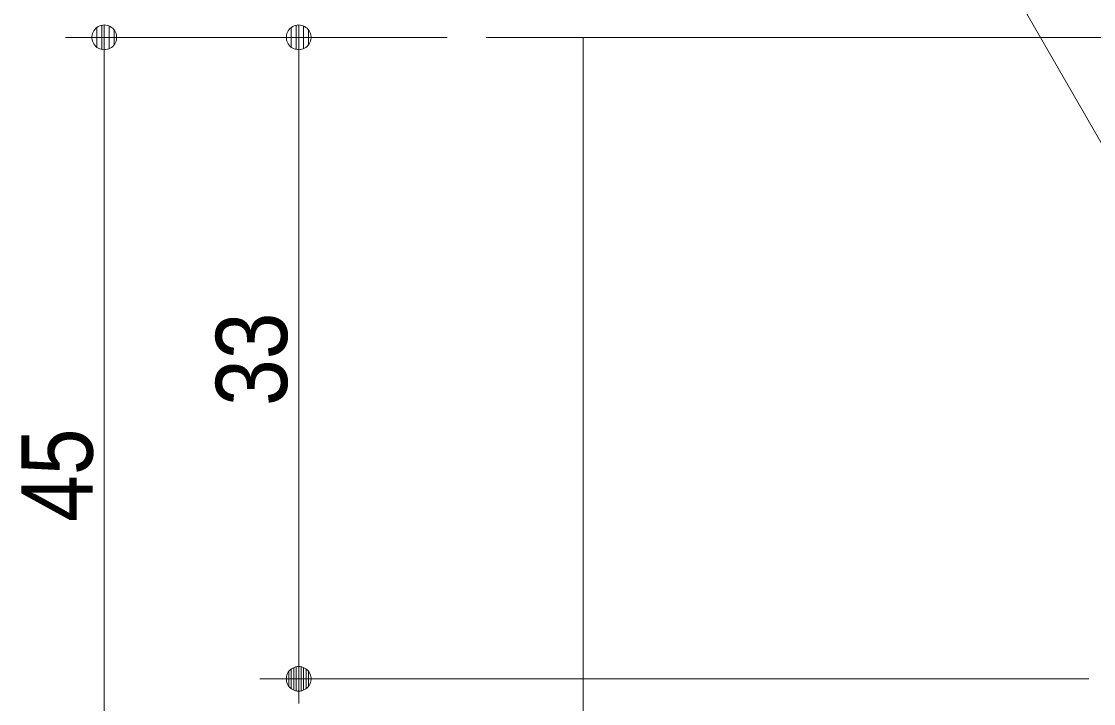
# Model space of a CAD drawing. Units: millimetres, scale not verified, with parts at other scales. Extents: x -6062 to 6062, y -3045 to 3045.
# Drawn here: x 150 to 701, y 648 to 998 of the extents above; entities that cross this region are included whole.
import ezdxf
from ezdxf.enums import TextEntityAlignment as Align

# ---------------------------------------------------------------- set-up
doc = ezdxf.new("R2010")
doc.units = ezdxf.units.MM
doc.header["$LTSCALE"] = 20
for name, color, linetype, lineweight in [('0-0_2寸法-1', 7, 'Continuous', 9), ('0-1_0', 7, 'Continuous', 9), ('0-3_2寸法-3', 7, 'Continuous', 9), ('0-4_3一般', 7, 'Continuous', 9)]:
    doc.layers.add(name, color=color, linetype=linetype, lineweight=lineweight)
doc.styles.add('ＭＳ Ｐゴシック', font='')
doc.styles.get('ＭＳ Ｐゴシック').set_extended_font_data('MS PGothic')

# ---------------------------------------------------------------- blocks, each defined once
blk = doc.blocks.new('グループ-29')
at = {"layer": '0-4_3一般'}
blk.add_line((43523.7, 19804.9), (73923.7, 19804.9), dxfattribs=at)
blk = doc.blocks.new('グループ-30')
at = {"layer": '0-4_3一般'}
blk.add_line((44523.7, 19804.9), (44523.7, -40000), dxfattribs=at)
blk.add_blockref('グループ-29', (0, 0), dxfattribs=at)
blk = doc.blocks.new('_Dot')
at = {"layer": '0-1_0'}
for p, q in [((-10, 0), (-20, 0)), ((9.78, 2), (-9.78, 2)), ((7.99, 6), (-7.99, 6)), ((9.16, -3.98), (-9.16, -3.98)), ((6, -7.98), (-6, -7.98))]:
    blk.add_line(p, q, dxfattribs=at)
for points in [[(10, 0), (9.92, 1.25), (9.69, 2.49), (9.3, 3.68), (8.76, 4.82), (8.09, 5.88), (7.29, 6.85), (6.37, 7.71), (5.36, 8.44), (4.26, 9.05), (3.09, 9.51), (1.87, 9.82), (0.63, 9.98), (-0.63, 9.98), (-1.87, 9.82), (-3.09, 9.51), (-4.26, 9.05), (-5.36, 8.44), (-6.37, 7.71), (-7.29, 6.85), (-8.09, 5.88), (-8.76, 4.82), (-9.3, 3.68), (-9.69, 2.49), (-9.92, 1.25), (-10, 0), (0, 0)], [(-10, 0), (-9.92, -1.25), (-9.69, -2.49), (-9.3, -3.68), (-8.76, -4.82), (-8.09, -5.88), (-7.29, -6.85), (-6.37, -7.71), (-5.36, -8.44), (-4.26, -9.05), (-3.09, -9.51), (-1.87, -9.82), (-0.63, -9.98), (0.63, -9.98), (1.87, -9.82), (3.09, -9.51), (4.26, -9.05), (5.36, -8.44), (6.37, -7.71), (7.29, -6.85), (8.09, -5.88), (8.76, -4.82), (9.3, -3.68), (9.69, -2.49), (9.92, -1.25), (10, 0), (0, 0)]]:
    blk.add_lwpolyline(points, close=True, dxfattribs=at)

msp = doc.modelspace()

# ---------------------------------------------------------------- linework, layer by layer
at = {"layer": '0-0_2寸法-1'}
for p, q in [((272.31, 990.25), (172.31, 990.25)), ((368.68, 990.25), (272.31, 990.25)), ((192.31, 552.96), (192.31, 977.53)), ((292.31, 977.53), (292.31, 672.96)), ((698.68, 660.25), (272.31, 660.25)), ((698.68, 660.25), (272.31, 660.25))]:
    msp.add_line(p, q, dxfattribs=at)
at = {"layer": '0-3_2寸法-3'}
msp.add_lwpolyline([(708.68, 929.74), (645.01, 1040.25), (456.72, 1040.25)], dxfattribs=at)

# ---------------------------------------------------------------- block references
at = {"layer": '0-0_2寸法-1', "xscale": 0.6356201, "yscale": 0.6356201}
for p, rotation in [((192.31, 990.25), 90), ((292.31, 990.25), 90), ((292.31, 660.25), 270), ((292.31, 660.25), 90)]:
    msp.add_blockref('_Dot', p, dxfattribs=dict(at, rotation=rotation))
at = {"layer": '0-4_3一般', "xscale": 0.05, "yscale": 0.05}
msp.add_blockref('グループ-30', (-1787.5, 0), dxfattribs=at)

# ---------------------------------------------------------------- texts
at = {"layer": '0-0_2寸法-1', "style": 'ＭＳ Ｐゴシック', "width": 0.9}
for s, p in [('33', (297.37, 800.65)), ('45', (197.37, 741.04))]:
    msp.add_text(s, height=36.66, rotation=90, dxfattribs=at).set_placement(p, align=Align.BOTTOM_LEFT)

doc.saveas('drawing.dxf')
